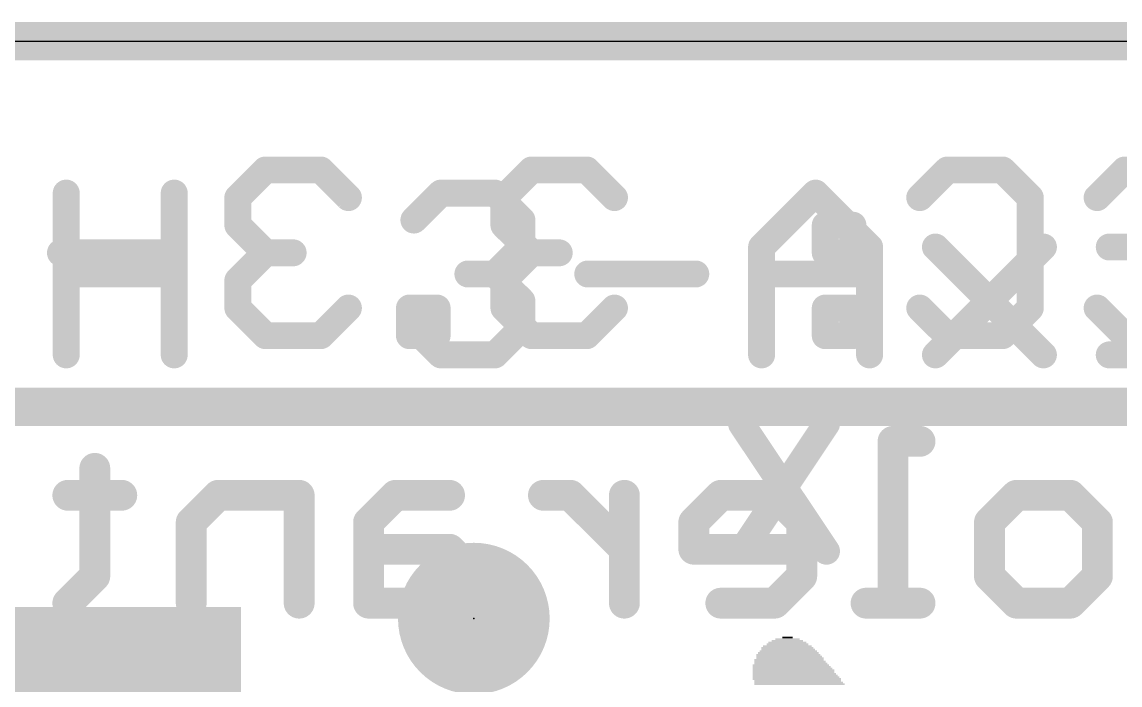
# Model space of a CAD drawing. Extents: x -0.1 to 30.5, y 0 to 19.2.
# Drawn here: x 11.5 to 18.74, y 14.8 to 19.18 of the extents above; entities that cross this region are included whole.
import ezdxf

# ---------------------------------------------------------------- set-up
doc = ezdxf.new("R2010")
doc.units = 0
for name, color, linetype in [('1', 12, 'CONTINUOUS'), ('16', 132, 'CONTINUOUS'), ('20', 53, 'CONTINUOUS'), ('21', 40, 'CONTINUOUS'), ('22', 6, 'CONTINUOUS'), ('23', 53, 'CONTINUOUS')]:
    doc.layers.add(name, color=color, linetype=linetype)

# ---------------------------------------------------------------- blocks, each defined once
blk = doc.blocks.new('RECT')
blk.add_solid([(-0.5, -0.5), (0.5, -0.5), (-0.5, 0.5), (0.5, 0.5)])
blk = doc.blocks.new('PIE')
at = {"const_width": 0.5}
blk.add_lwpolyline([(0, -0.25, 1), (0, 0.25, 1), (0, -0.25)], format="xyb", dxfattribs=at)

msp = doc.modelspace()

# ---------------------------------------------------------------- linework, layer by layer
at = {"layer": '1', "const_width": 0.254}
msp.add_lwpolyline([(22.987, 16.637), (8.763, 16.637)], dxfattribs=at)
at = {"layer": '16', "const_width": 0.254}
msp.add_lwpolyline([(30.353, 19.05), (0, 19.05)], dxfattribs=at)
at = {"layer": '20'}
msp.add_line((2.54, 19.05), (27.94, 19.05), dxfattribs=at)
at = {"layer": '21', "const_width": 0.0889}
for points in [[(11.8354, 18.0476, 1), (11.7465, 18.0476)], [(12.5472, 18.0476, 1), (12.4583, 18.0476)], [(14.2609, 18.0921, 1), (14.2609, 18.0032)], [(14.2924, 18.0162, 1), (14.2295, 18.079)], [(14.6483, 18.079, 1), (14.5854, 18.0162)], [(14.6168, 18.0032, 1), (14.6168, 18.0921)], [(16.7623, 18.079, 1), (16.6995, 18.0162)], [(16.7623, 18.0162, 1), (16.6995, 18.079)], [(14.8392, 17.8697, 1), (14.7503, 17.8697)], [(14.0515, 17.9011, 1), (14.1144, 17.8382)], [(14.7634, 17.8382, 1), (14.8262, 17.9011)], [(14.7503, 17.6917, 1), (14.8392, 17.6917)], [(14.8262, 17.6603, 1), (14.7634, 17.7231)], [(16.4194, 17.6917, 1), (16.3305, 17.6917)], [(16.3436, 17.7231, 1), (16.4064, 17.6603)], [(17.1313, 17.6917, 1), (17.0423, 17.6917)], [(17.0554, 17.6603, 1), (17.1182, 17.7231)], [(17.5524, 17.7231, 1), (17.4896, 17.6603)], [(18.2642, 17.6603, 1), (18.2014, 17.7231)], [(18.667, 17.7362, 1), (18.667, 17.6473)], [(11.791, 17.5582, 1), (11.791, 17.4693)], [(12.5028, 17.4693, 1), (12.5028, 17.5582)], [(14.4389, 17.5582, 1), (14.4389, 17.4693)], [(14.6483, 17.5452, 1), (14.5854, 17.4823)], [(14.6168, 17.4693, 1), (14.6168, 17.5582)], [(15.229, 17.5582, 1), (15.229, 17.4693)], [(15.9408, 17.4693, 1), (15.9408, 17.5582)], [(16.375, 17.5582, 1), (16.375, 17.4693)], [(17.0868, 17.4693, 1), (17.0868, 17.5582)], [(14.5854, 17.5452, 1), (14.6483, 17.4823)], [(14.8392, 17.3358, 1), (14.7503, 17.3358)], [(14.7634, 17.3044, 1), (14.8262, 17.3672)], [(14.1144, 17.1893, 1), (14.0515, 17.1264)], [(14.8262, 17.1264, 1), (14.7634, 17.1893)], [(14.7503, 17.1578, 1), (14.8392, 17.1578)], [(11.7465, 16.9799, 1), (11.8354, 16.9799)], [(12.4583, 16.9799, 1), (12.5472, 16.9799)], [(14.2609, 17.0244, 1), (14.2609, 16.9354)], [(14.2295, 16.9485, 1), (14.2924, 17.0113)], [(14.5854, 17.0113, 1), (14.6483, 16.9485)], [(14.6168, 16.9354, 1), (14.6168, 17.0244)], [(16.3305, 16.9799, 1), (16.4194, 16.9799)], [(17.0423, 16.9799, 1), (17.1313, 16.9799)], [(17.4896, 17.0113, 1), (17.5524, 16.9485)], [(18.2014, 16.9485, 1), (18.2642, 17.0113)], [(18.667, 17.0244, 1), (18.667, 16.9354)], [(16.2803, 16.5481, 1), (16.2063, 16.4988)], [(16.8396, 16.4988, 1), (16.7656, 16.5481)], [(16.2063, 15.7092, 1), (16.2803, 15.6598)], [(16.7656, 15.6598, 1), (16.8396, 15.7092)]]:
    msp.add_lwpolyline(points, format="xyb", dxfattribs=at)
at = {"layer": '21', "const_width": 0.1778}
for points in [[(11.791, 16.9799), (11.791, 18.0476)], [(12.5028, 18.0476), (12.5028, 16.9799)], [(14.083, 17.8697), (14.2609, 18.0476)], [(14.2609, 18.0476), (14.6168, 18.0476)], [(14.6168, 18.0476), (14.7948, 17.8697)], [(16.375, 17.6917), (16.7309, 18.0476)], [(16.7309, 18.0476), (17.0868, 17.6917)], [(14.7948, 17.8697), (14.7948, 17.6917)], [(14.7948, 17.6917), (14.6168, 17.5138)], [(16.375, 16.9799), (16.375, 17.6917)], [(17.0868, 17.6917), (17.0868, 16.9799)], [(17.521, 17.6917), (18.2328, 16.9799)], [(17.521, 16.9799), (18.2328, 17.6917)], [(18.667, 17.6917), (18.845, 17.6917)], [(11.791, 17.5138), (12.5028, 17.5138)], [(14.6168, 17.5138), (14.4389, 17.5138)], [(14.6168, 17.5138), (14.7948, 17.3358)], [(15.229, 17.5138), (15.9408, 17.5138)], [(16.375, 17.5138), (17.0868, 17.5138)], [(14.7948, 17.3358), (14.7948, 17.1578)], [(14.2609, 16.9799), (14.083, 17.1578)], [(14.7948, 17.1578), (14.6168, 16.9799)], [(14.6168, 16.9799), (14.2609, 16.9799)], [(18.667, 16.9799), (19.0229, 16.9799)], [(16.2433, 16.5234), (16.8026, 15.6845)], [(16.8026, 16.5234), (16.2433, 15.6845)]]:
    msp.add_lwpolyline(points, dxfattribs=at)
at = {"layer": '22'}
for points, const_width in [([(13.1044, 18.2), (12.9223, 18.0178)], 0.1778), ([(13.4688, 18.2), (13.1044, 18.2)], 0.1778), ([(13.651, 18.0178), (13.4688, 18.2)], 0.1778), ([(14.8585, 18.2), (14.6763, 18.0178)], 0.1778), ([(15.2229, 18.2), (14.8585, 18.2)], 0.1778), ([(15.4051, 18.0178), (15.2229, 18.2)], 0.1778), ([(17.4176, 18.0178), (17.5997, 18.2)], 0.1778), ([(17.5997, 18.2), (17.9641, 18.2)], 0.1778), ([(17.9641, 18.2), (18.1463, 18.0178)], 0.1778), ([(18.587, 18.0178), (18.7691, 18.2)], 0.1778), ([(18.7691, 18.2), (19.1335, 18.2)], 0.1778), ([(12.9223, 18.0178), (12.9223, 17.8357)], 0.1778), ([(14.6763, 18.0178), (14.6763, 17.8357)], 0.1778), ([(18.1463, 18.0178), (18.1463, 17.2891)], 0.1778), ([(12.9223, 17.8357), (13.1044, 17.6535)], 0.1778), ([(14.6763, 17.8357), (14.8585, 17.6535)], 0.1778), ([(16.9769, 17.8357), (16.7947, 17.8357)], 0.1778), ([(16.7947, 17.8357), (16.7947, 17.6535)], 0.1778), ([(16.9769, 17.6535), (16.9769, 17.8357)], 0.1778), ([(12.4816, 17.6535), (11.7529, 17.6535)], 0.1778), ([(13.1044, 17.6535), (12.9223, 17.4713)], 0.1778), ([(13.1044, 17.6535), (13.2866, 17.6535)], 0.1778), ([(14.8585, 17.6535), (14.6763, 17.4713)], 0.1778), ([(14.8585, 17.6535), (15.0407, 17.6535)], 0.1778), ([(16.7947, 17.6535), (16.9769, 17.6535)], 0.1778), ([(12.9223, 17.4713), (12.9223, 17.2891)], 0.1778), ([(14.6763, 17.4713), (14.6763, 17.2891)], 0.1778), ([(12.9223, 17.2891), (13.1044, 17.1069)], 0.1778), ([(13.4688, 17.1069), (13.651, 17.2891)], 0.1778), ([(14.2357, 17.2891), (14.0535, 17.2891)], 0.1778), ([(14.0535, 17.2891), (14.0535, 17.1069)], 0.1778), ([(14.2357, 17.1069), (14.2357, 17.2891)], 0.1778), ([(14.6763, 17.2891), (14.8585, 17.1069)], 0.1778), ([(15.2229, 17.1069), (15.4051, 17.2891)], 0.1778), ([(16.9769, 17.2891), (16.7947, 17.2891)], 0.1778), ([(16.7947, 17.2891), (16.7947, 17.1069)], 0.1778), ([(16.9769, 17.1069), (16.9769, 17.2891)], 0.1778), ([(17.5997, 17.1069), (17.4176, 17.2891)], 0.1778), ([(18.1463, 17.2891), (17.9641, 17.1069)], 0.1778), ([(18.7691, 17.1069), (18.587, 17.2891)], 0.1778), ([(13.1044, 17.1069), (13.4688, 17.1069)], 0.1778), ([(14.0535, 17.1069), (14.2357, 17.1069)], 0.1778), ([(14.8585, 17.1069), (15.2229, 17.1069)], 0.1778), ([(16.7947, 17.1069), (16.9769, 17.1069)], 0.1778), ([(17.9641, 17.1069), (17.5997, 17.1069)], 0.1778), ([(19.1335, 17.1069), (18.7691, 17.1069)], 0.1778), ([(17.4194, 16.4093), (17.2415, 16.4093)], 0.2032), ([(17.2415, 16.4093), (17.2415, 15.3416)], 0.2032), ([(11.9792, 16.2314), (11.9792, 15.5196)], 0.2032), ([(12.1571, 16.0534), (11.8012, 16.0534)], 0.2032), ([(12.7927, 16.0534), (12.6147, 15.8755)], 0.2032), ([(13.3265, 16.0534), (12.7927, 16.0534)], 0.2032), ([(13.3265, 15.3416), (13.3265, 16.0534)], 0.2032), ([(13.9621, 16.0534), (13.7841, 15.8755)], 0.2032), ([(14.318, 16.0534), (13.9621, 16.0534)], 0.2032), ([(15.1145, 16.0534), (14.9366, 16.0534)], 0.2032), ([(15.4704, 15.6975), (15.1145, 16.0534)], 0.2032), ([(15.4704, 15.3416), (15.4704, 16.0534)], 0.2032), ([(16.106, 16.0534), (15.928, 15.8755)], 0.2032), ([(16.4619, 16.0534), (16.106, 16.0534)], 0.2032), ([(16.6398, 15.8755), (16.4619, 16.0534)], 0.2032), ([(17.877, 15.8755), (18.055, 16.0534)], 0.2032), ([(18.055, 16.0534), (18.4109, 16.0534)], 0.2032), ([(18.4109, 16.0534), (18.5888, 15.8755)], 0.2032), ([(12.6147, 15.8755), (12.6147, 15.3416)], 0.2032), ([(13.7841, 15.8755), (13.7841, 15.3416)], 0.2032), ([(15.928, 15.8755), (15.928, 15.6975)], 0.2032), ([(16.6398, 15.5196), (16.6398, 15.8755)], 0.2032), ([(17.877, 15.5196), (17.877, 15.8755)], 0.2032), ([(18.5888, 15.8755), (18.5888, 15.5196)], 0.2032), ([(14.318, 15.6975), (13.7841, 15.6975)], 0.2032), ([(14.4959, 15.5196), (14.318, 15.6975)], 0.2032), ([(15.928, 15.6975), (16.6398, 15.6975)], 0.2032), ([(11.9792, 15.5196), (11.8012, 15.3416)], 0.2032), ([(14.318, 15.3416), (14.4959, 15.5196)], 0.2032), ([(16.4619, 15.3416), (16.6398, 15.5196)], 0.2032), ([(18.055, 15.3416), (17.877, 15.5196)], 0.2032), ([(18.5888, 15.5196), (18.4109, 15.3416)], 0.2032), ([(13.7841, 15.3416), (14.318, 15.3416)], 0.2032), ([(16.106, 15.3416), (16.4619, 15.3416)], 0.2032), ([(17.4194, 15.3416), (17.0635, 15.3416)], 0.2032), ([(18.4109, 15.3416), (18.055, 15.3416)], 0.2032)]:
    msp.add_lwpolyline(points, dxfattribs=dict(at, const_width=const_width))
for points, const_width in [([(13.1044, 18.2445, 1), (13.1044, 18.1556)], 0.0889), ([(13.1359, 18.1686, 1), (13.073, 18.2315)], 0.0889), ([(13.5002, 18.2315, 1), (13.4374, 18.1686)], 0.0889), ([(13.4688, 18.1556, 1), (13.4688, 18.2445)], 0.0889), ([(14.8585, 18.2445, 1), (14.8585, 18.1556)], 0.0889), ([(14.89, 18.1686, 1), (14.8271, 18.2315)], 0.0889), ([(15.2543, 18.2315, 1), (15.1915, 18.1686)], 0.0889), ([(15.2229, 18.1556, 1), (15.2229, 18.2445)], 0.0889), ([(17.5997, 18.2445, 1), (17.5997, 18.1556)], 0.0889), ([(17.6312, 18.1686, 1), (17.5683, 18.2315)], 0.0889), ([(17.9955, 18.2315, 1), (17.9327, 18.1686)], 0.0889), ([(17.9641, 18.1556, 1), (17.9641, 18.2445)], 0.0889), ([(18.7691, 18.2445, 1), (18.7691, 18.1556)], 0.0889), ([(18.8006, 18.1686, 1), (18.7377, 18.2315)], 0.0889), ([(12.9667, 18.0178, 1), (12.8778, 18.0178)], 0.0889), ([(14.7208, 18.0178, 1), (14.6319, 18.0178)], 0.0889), ([(18.1908, 18.0178, 1), (18.1019, 18.0178)], 0.0889), ([(12.8908, 18.0493, 1), (12.9537, 17.9864)], 0.0889), ([(13.6196, 17.9864, 1), (13.6824, 18.0493)], 0.0889), ([(14.6449, 18.0493, 1), (14.7078, 17.9864)], 0.0889), ([(15.3737, 17.9864, 1), (15.4365, 18.0493)], 0.0889), ([(17.3861, 18.0493, 1), (17.449, 17.9864)], 0.0889), ([(18.1149, 17.9864, 1), (18.1777, 18.0493)], 0.0889), ([(18.5555, 18.0493, 1), (18.6184, 17.9864)], 0.0889), ([(12.9537, 17.8671, 1), (12.8908, 17.8042)], 0.0889), ([(12.8778, 17.8357, 1), (12.9667, 17.8357)], 0.0889), ([(14.7078, 17.8671, 1), (14.6449, 17.8042)], 0.0889), ([(14.6319, 17.8357, 1), (14.7208, 17.8357)], 0.0889), ([(16.8392, 17.8357, 1), (16.7503, 17.8357)], 0.0889), ([(16.7947, 17.8801, 1), (16.7947, 17.7912)], 0.0889), ([(17.0214, 17.8357, 1), (16.9325, 17.8357)], 0.0889), ([(16.9769, 17.7912, 1), (16.9769, 17.8801)], 0.0889), ([(11.7529, 17.6979, 1), (11.7529, 17.609)], 0.0889), ([(12.4816, 17.609, 1), (12.4816, 17.6979)], 0.0889), ([(13.1044, 17.6979, 1), (13.1044, 17.609)], 0.0889), ([(13.1359, 17.622, 1), (13.073, 17.6849)], 0.0889), ([(13.2866, 17.609, 1), (13.2866, 17.6979)], 0.0889), ([(14.8585, 17.6979, 1), (14.8585, 17.609)], 0.0889), ([(14.89, 17.622, 1), (14.8271, 17.6849)], 0.0889), ([(15.0407, 17.609, 1), (15.0407, 17.6979)], 0.0889), ([(16.7947, 17.6979, 1), (16.7947, 17.609)], 0.0889), ([(16.9769, 17.609, 1), (16.9769, 17.6979)], 0.0889), ([(13.073, 17.622, 1), (13.1359, 17.6849)], 0.0889), ([(14.8271, 17.622, 1), (14.89, 17.6849)], 0.0889), ([(16.7503, 17.6535, 1), (16.8392, 17.6535)], 0.0889), ([(16.9325, 17.6535, 1), (17.0214, 17.6535)], 0.0889), ([(12.8908, 17.5027, 1), (12.9537, 17.4398)], 0.0889), ([(12.9667, 17.4713, 1), (12.8778, 17.4713)], 0.0889), ([(14.7208, 17.4713, 1), (14.6319, 17.4713)], 0.0889), ([(14.6449, 17.5027, 1), (14.7078, 17.4398)], 0.0889), ([(12.9537, 17.3205, 1), (12.8908, 17.2577)], 0.0889), ([(13.6824, 17.2577, 1), (13.6196, 17.3205)], 0.0889), ([(14.0535, 17.3335, 1), (14.0535, 17.2446)], 0.0889), ([(14.098, 17.2891, 1), (14.0091, 17.2891)], 0.0889), ([(14.2802, 17.2891, 1), (14.1913, 17.2891)], 0.0889), ([(14.2357, 17.2446, 1), (14.2357, 17.3335)], 0.0889), ([(14.7078, 17.3205, 1), (14.6449, 17.2577)], 0.0889), ([(15.4365, 17.2577, 1), (15.3737, 17.3205)], 0.0889), ([(16.7947, 17.3335, 1), (16.7947, 17.2446)], 0.0889), ([(16.8392, 17.2891, 1), (16.7503, 17.2891)], 0.0889), ([(17.0214, 17.2891, 1), (16.9325, 17.2891)], 0.0889), ([(16.9769, 17.2446, 1), (16.9769, 17.3335)], 0.0889), ([(17.449, 17.3205, 1), (17.3861, 17.2577)], 0.0889), ([(18.1777, 17.2577, 1), (18.1149, 17.3205)], 0.0889), ([(18.6184, 17.3205, 1), (18.5555, 17.2577)], 0.0889), ([(12.8778, 17.2891, 1), (12.9667, 17.2891)], 0.0889), ([(14.6319, 17.2891, 1), (14.7208, 17.2891)], 0.0889), ([(18.1019, 17.2891, 1), (18.1908, 17.2891)], 0.0889), ([(13.1044, 17.1514, 1), (13.1044, 17.0624)], 0.0889), ([(13.073, 17.0755, 1), (13.1359, 17.1383)], 0.0889), ([(13.4374, 17.1383, 1), (13.5002, 17.0755)], 0.0889), ([(13.4688, 17.0624, 1), (13.4688, 17.1514)], 0.0889), ([(14.0535, 17.1514, 1), (14.0535, 17.0624)], 0.0889), ([(14.2357, 17.0624, 1), (14.2357, 17.1514)], 0.0889), ([(14.8585, 17.1514, 1), (14.8585, 17.0624)], 0.0889), ([(14.8271, 17.0755, 1), (14.89, 17.1383)], 0.0889), ([(15.1915, 17.1383, 1), (15.2543, 17.0755)], 0.0889), ([(15.2229, 17.0624, 1), (15.2229, 17.1514)], 0.0889), ([(16.7947, 17.1514, 1), (16.7947, 17.0624)], 0.0889), ([(16.9769, 17.0624, 1), (16.9769, 17.1514)], 0.0889), ([(17.5997, 17.1514, 1), (17.5997, 17.0624)], 0.0889), ([(17.5683, 17.0755, 1), (17.6312, 17.1383)], 0.0889), ([(17.9327, 17.1383, 1), (17.9955, 17.0755)], 0.0889), ([(17.9641, 17.0624, 1), (17.9641, 17.1514)], 0.0889), ([(18.7691, 17.1514, 1), (18.7691, 17.0624)], 0.0889), ([(18.7377, 17.0755, 1), (18.8006, 17.1383)], 0.0889), ([(14.0091, 17.1069, 1), (14.098, 17.1069)], 0.0889), ([(14.1913, 17.1069, 1), (14.2802, 17.1069)], 0.0889), ([(16.7503, 17.1069, 1), (16.8392, 17.1069)], 0.0889), ([(16.9325, 17.1069, 1), (17.0214, 17.1069)], 0.0889), ([(17.2415, 16.4601, 1), (17.2415, 16.3585)], 0.1016), ([(17.2923, 16.4093, 1), (17.1907, 16.4093)], 0.1016), ([(17.4194, 16.3585, 1), (17.4194, 16.4601)], 0.1016), ([(12.03, 16.2314, 1), (11.9284, 16.2314)], 0.1016), ([(11.8012, 16.1042, 1), (11.8012, 16.0026)], 0.1016), ([(12.1571, 16.0026, 1), (12.1571, 16.1042)], 0.1016), ([(12.7927, 16.1042, 1), (12.7927, 16.0026)], 0.1016), ([(12.8286, 16.0175, 1), (12.7568, 16.0893)], 0.1016), ([(13.3773, 16.0534, 1), (13.2757, 16.0534)], 0.1016), ([(13.3265, 16.0026, 1), (13.3265, 16.1042)], 0.1016), ([(13.9621, 16.1042, 1), (13.9621, 16.0026)], 0.1016), ([(13.998, 16.0175, 1), (13.9261, 16.0893)], 0.1016), ([(14.318, 16.0026, 1), (14.318, 16.1042)], 0.1016), ([(14.9366, 16.1042, 1), (14.9366, 16.0026)], 0.1016), ([(15.1504, 16.0893, 1), (15.0786, 16.0175)], 0.1016), ([(15.1145, 16.0026, 1), (15.1145, 16.1042)], 0.1016), ([(15.5212, 16.0534, 1), (15.4196, 16.0534)], 0.1016), ([(16.106, 16.1042, 1), (16.106, 16.0026)], 0.1016), ([(16.1419, 16.0175, 1), (16.07, 16.0893)], 0.1016), ([(16.4978, 16.0893, 1), (16.4259, 16.0175)], 0.1016), ([(16.4619, 16.0026, 1), (16.4619, 16.1042)], 0.1016), ([(18.055, 16.1042, 1), (18.055, 16.0026)], 0.1016), ([(18.0909, 16.0175, 1), (18.019, 16.0893)], 0.1016), ([(18.4468, 16.0893, 1), (18.3749, 16.0175)], 0.1016), ([(18.4109, 16.0026, 1), (18.4109, 16.1042)], 0.1016), ([(12.6655, 15.8755, 1), (12.5639, 15.8755)], 0.1016), ([(12.5788, 15.9114, 1), (12.6506, 15.8395)], 0.1016), ([(13.8349, 15.8755, 1), (13.7333, 15.8755)], 0.1016), ([(13.7482, 15.9114, 1), (13.82, 15.8395)], 0.1016), ([(15.9788, 15.8755, 1), (15.8772, 15.8755)], 0.1016), ([(15.8921, 15.9114, 1), (15.9639, 15.8395)], 0.1016), ([(16.6906, 15.8755, 1), (16.589, 15.8755)], 0.1016), ([(16.6039, 15.8395, 1), (16.6757, 15.9114)], 0.1016), ([(17.9278, 15.8755, 1), (17.8262, 15.8755)], 0.1016), ([(17.8411, 15.9114, 1), (17.9129, 15.8395)], 0.1016), ([(18.6396, 15.8755, 1), (18.538, 15.8755)], 0.1016), ([(18.5529, 15.8395, 1), (18.6247, 15.9114)], 0.1016), ([(13.7841, 15.7483, 1), (13.7841, 15.6467)], 0.1016), ([(14.3539, 15.7334, 1), (14.2821, 15.6616)], 0.1016), ([(14.318, 15.6467, 1), (14.318, 15.7483)], 0.1016), ([(15.4345, 15.6616, 1), (15.5063, 15.7334)], 0.1016), ([(15.928, 15.7483, 1), (15.928, 15.6467)], 0.1016), ([(16.6398, 15.6467, 1), (16.6398, 15.7483)], 0.1016), ([(15.8772, 15.6975, 1), (15.9788, 15.6975)], 0.1016), ([(11.9284, 15.5196, 1), (12.03, 15.5196)], 0.1016), ([(12.0151, 15.4836, 1), (11.9433, 15.5555)], 0.1016), ([(14.5318, 15.4836, 1), (14.46, 15.5555)], 0.1016), ([(14.46, 15.4836, 1), (14.5318, 15.5555)], 0.1016), ([(16.589, 15.5196, 1), (16.6906, 15.5196)], 0.1016), ([(16.6757, 15.4836, 1), (16.6039, 15.5555)], 0.1016), ([(17.9129, 15.5555, 1), (17.8411, 15.4836)], 0.1016), ([(17.8262, 15.5196, 1), (17.9278, 15.5196)], 0.1016), ([(18.538, 15.5196, 1), (18.6396, 15.5196)], 0.1016), ([(18.6247, 15.4836, 1), (18.5529, 15.5555)], 0.1016), ([(11.7653, 15.3775, 1), (11.8371, 15.3057)], 0.1016), ([(13.7841, 15.3924, 1), (13.7841, 15.2908)], 0.1016), ([(14.2821, 15.3775, 1), (14.3539, 15.3057)], 0.1016), ([(14.318, 15.2908, 1), (14.318, 15.3924)], 0.1016), ([(16.106, 15.3924, 1), (16.106, 15.2908)], 0.1016), ([(16.4259, 15.3775, 1), (16.4978, 15.3057)], 0.1016), ([(16.4619, 15.2908, 1), (16.4619, 15.3924)], 0.1016), ([(17.0635, 15.3924, 1), (17.0635, 15.2908)], 0.1016), ([(17.4194, 15.2908, 1), (17.4194, 15.3924)], 0.1016), ([(18.055, 15.3924, 1), (18.055, 15.2908)], 0.1016), ([(18.019, 15.3057, 1), (18.0909, 15.3775)], 0.1016), ([(18.3749, 15.3775, 1), (18.4468, 15.3057)], 0.1016), ([(18.4109, 15.2908, 1), (18.4109, 15.3924)], 0.1016), ([(12.5639, 15.3416, 1), (12.6655, 15.3416)], 0.1016), ([(13.2757, 15.3416, 1), (13.3773, 15.3416)], 0.1016), ([(13.7333, 15.3416, 1), (13.8349, 15.3416)], 0.1016), ([(15.4196, 15.3416, 1), (15.5212, 15.3416)], 0.1016), ([(17.1907, 15.3416, 1), (17.2923, 15.3416)], 0.1016)]:
    msp.add_lwpolyline(points, format="xyb", dxfattribs=dict(at, const_width=const_width))
at = {"layer": '23'}
msp.add_point((14.478, 15.24), dxfattribs=at)

# ---------------------------------------------------------------- block references
at = {"layer": '1'}
msp.add_blockref('PIE', (14.478, 15.24), dxfattribs=at)
at = {"layer": '1', "xscale": 1.3, "yscale": 1.5, "rotation": 270}
msp.add_blockref('RECT', (12.192, 14.666), dxfattribs=at)
at = {"layer": '21', "yscale": 0.0114}
for p, xscale in [((16.5449, 15.0584), 0.32), ((16.5449, 15.0698), 0.2743), ((16.5449, 15.0813), 0.2515), ((16.5449, 15.0927), 0.2057), ((16.5449, 15.1041), 0.16), ((16.5449, 15.1155), 0.0686), ((16.5506, 15.0012), 0.4229), ((16.5564, 14.9898), 0.4343), ((16.5506, 15.0127), 0.4001), ((16.5506, 15.0241), 0.3772), ((16.5449, 15.047), 0.3429), ((16.5506, 15.0355), 0.3543), ((16.5678, 14.9327), 0.5029), ((16.5735, 14.9212), 0.5143), ((16.5792, 14.9098), 0.5258), ((16.5678, 14.9441), 0.4801), ((16.5564, 14.967), 0.4572), ((16.5621, 14.9555), 0.4686), ((16.5621, 14.9784), 0.4458), ((16.5849, 14.8984), 0.5372), ((16.5849, 14.8869), 0.5372), ((16.5906, 14.8755), 0.5486), ((16.5964, 14.8641), 0.5601), ((16.6021, 14.8527), 0.5715), ((16.6078, 14.8412), 0.5829), ((16.6135, 14.8298), 0.5715), ((16.6192, 14.8184), 0.5829), ((16.6249, 14.8069), 0.5944)]:
    msp.add_blockref('RECT', p, dxfattribs=dict(at, xscale=xscale))

doc.saveas('drawing.dxf')
